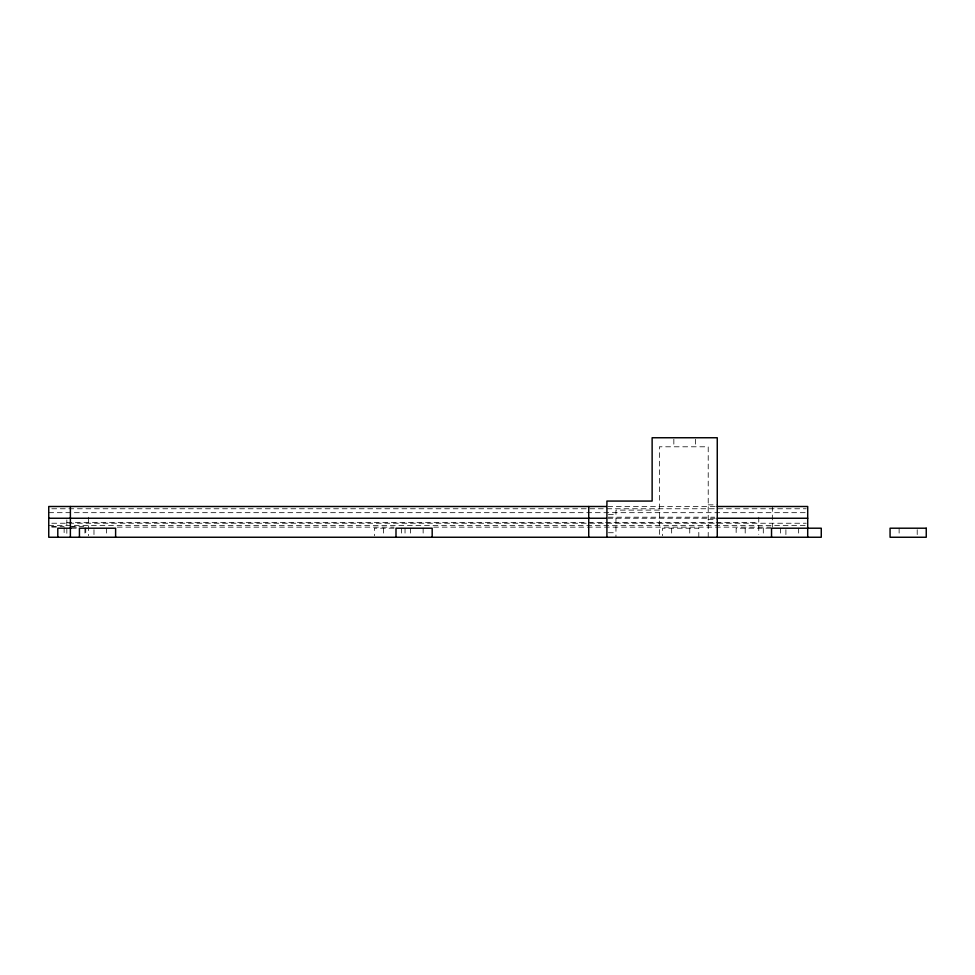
<?xml version="1.0" encoding="UTF-8"?>
<svg xmlns="http://www.w3.org/2000/svg" width="975" height="975" viewBox="0 0 975 975"><rect width="100%" height="100%" fill="white"/><g stroke="black" fill="none" stroke-linecap="round" stroke-linejoin="round"><path stroke-width="0.73" stroke-dasharray="4.88 3.66" d="M708.216 504.855L717.259 504.855M607.815 506.5L715.967 506.5M51.797 508.767L806.191 508.767M659.368 510.108L615.956 510.108L615.956 537.249M48.75 512.679L807.702 512.679M608.412 514.642L615.956 514.642M608.217 517.201L714.663 517.201M607.815 518.249L715.967 518.249M708.216 519.322L717.259 519.322M66.836 522.624L587.206 522.624M588.449 522.624L714.663 522.624M716.186 522.624L758.769 522.624M51.797 523.234L806.191 523.234M48.75 525.501L806.191 525.501M51.541 526.39L64.131 526.39M70.383 526.39L85.763 526.39M51.797 527.146L56.367 527.146M71.602 527.146L77.988 527.146M117.305 527.146L394.156 527.146M433.68 527.146L770.811 527.146M71.358 528.206L78.244 528.206M393.961 528.206L374.363 528.206L374.363 535.738M770.823 528.206L736.149 528.206L736.149 535.738M608.412 532.728L615.956 532.728M917.207 529.705L917.207 535.738M899.121 528.206L899.121 535.738M798.659 528.206L798.659 535.738M785.899 529.705L785.899 535.738M780.573 528.206L780.573 535.738M772.334 506.5L772.334 527.146M763.291 528.206L763.291 535.738M758.769 517.201L758.769 534.385M745.193 528.206L745.193 535.738M708.216 537.249L708.216 446.794L659.368 446.794L659.368 537.249M698.807 537.249L698.807 528.206L662.622 528.206L662.622 535.738M695.553 439.262L695.553 446.794M689.752 528.206L689.752 535.738M673.847 439.262L673.847 446.794M671.665 528.206L671.665 535.738M423.138 528.206L423.138 535.738M410.536 528.206L410.536 535.738M405.039 528.206L405.039 535.738M401.493 528.206L401.493 535.738M383.407 528.206L383.407 535.738M106.567 528.206L106.567 535.738M93.978 529.705L93.978 537.249M88.481 517.201L88.481 535.738M85.763 527.743L85.763 534.532M84.935 528.206L84.935 535.738M66.836 519.919L66.836 535.738M64.131 527.743L64.131 534.532"/><path stroke-width="1.46" d="M606.292 506.5L48.75 506.5L48.75 537.249L821.267 537.249L821.267 528.206L771.53 528.206L771.53 537.249M717.259 506.5L807.702 506.5L807.702 537.249M48.75 518.249L70.078 518.249M70.383 518.249L606.292 518.249M717.259 518.249L807.702 518.249M71.358 528.206L57.793 528.206L57.793 537.249M717.259 537.249L717.259 437.751L652.129 437.751L652.129 501.065L606.913 501.065L606.913 537.249M588.729 506.5L588.729 537.249M432.181 537.249L432.181 528.206L395.996 528.206L395.996 537.249M115.611 537.249L115.611 528.206L79.438 528.206L79.438 537.249M70.383 506.5L70.383 537.249M926.25 528.206L890.065 528.206L890.065 537.249L926.25 537.249L926.25 528.206"/></g></svg>
